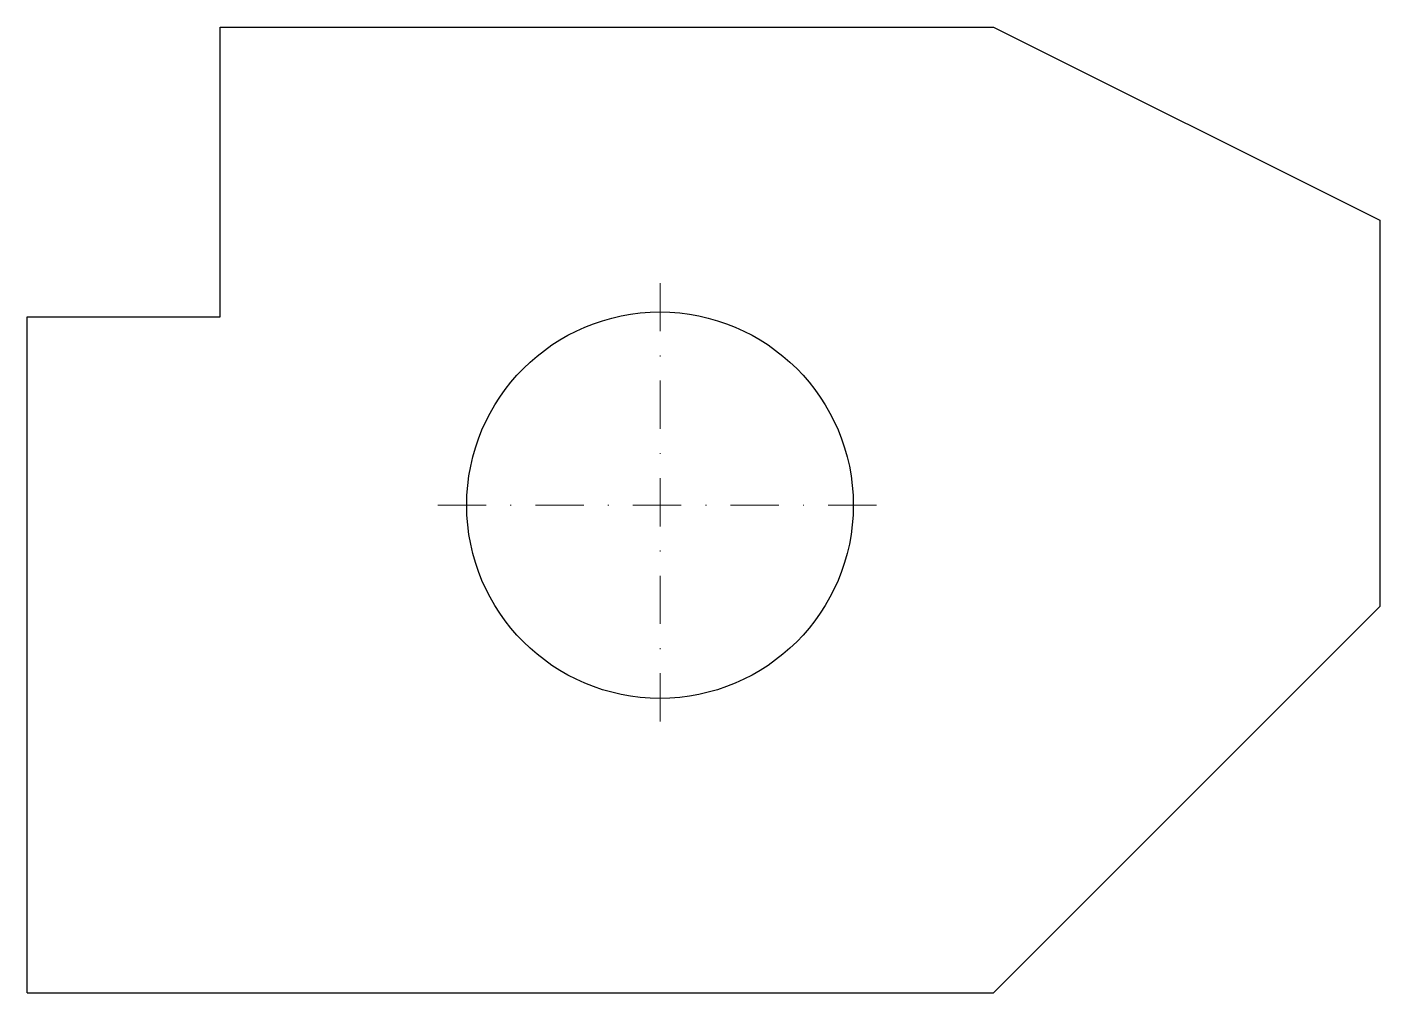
# Model space of a CAD drawing. Header units: inches. Extents: x 0 to 140, y 0 to 100.
import ezdxf

# ---------------------------------------------------------------- set-up
doc = ezdxf.new("R2010")
doc.units = ezdxf.units.IN
doc.header["$LTSCALE"] = 10
doc.header["$MEASUREMENT"] = 0
doc.linetypes.add('DASHDOT', pattern=[1, 0.5, -0.25, 0, -0.25])
doc.layers.add('BLUE', color=5, linetype='Continuous', lineweight=30)
doc.layers.add('RED', color=1, linetype='DASHDOT', lineweight=20)

msp = doc.modelspace()

# ---------------------------------------------------------------- linework, layer by layer
at = {"layer": 'BLUE'}
for p, q in [((20, 70), (20, 100)), ((20, 100), (100, 100)), ((100, 100), (140, 80)), ((140, 80), (140, 40)), ((0, 0), (0, 70)), ((0, 70), (20, 70)), ((100, 0), (140, 40)), ((0, 0), (100, 0))]:
    msp.add_line(p, q, dxfattribs=at)
msp.add_circle((65.5, 50.5), 20, dxfattribs=at)
at = {"layer": 'RED'}
for p, q in [((65.5, 73.5), (65.5, 27.5)), ((42.5, 50.5), (88.5, 50.5))]:
    msp.add_line(p, q, dxfattribs=at)

doc.saveas('drawing.dxf')
